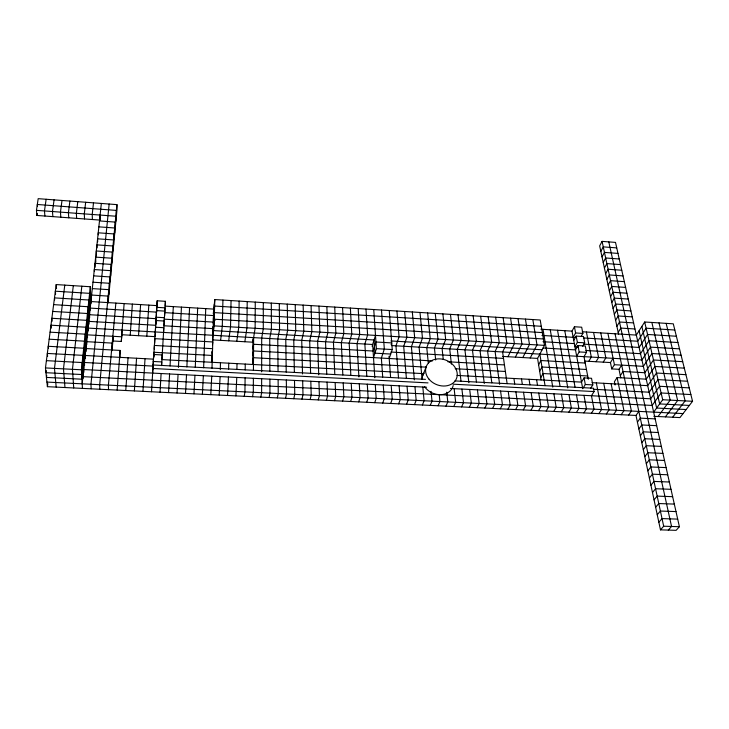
<?xml version="1.0" encoding="UTF-8"?>
<svg xmlns="http://www.w3.org/2000/svg" width="729" height="729" viewBox="0 0 729 729"><rect width="100%" height="100%" fill="white"/><g stroke="black" fill="none" stroke-linecap="round" stroke-linejoin="round"><path stroke-width="1.09" d="M125.771 390.507L128.049 357.793M261.647 378.725L261.629 392.712L260.827 397.105M261.656 371.808L261.693 338.083L263.287 328.779L263.287 302.599M252.744 364.491L252.908 338.912M253.382 378.296L253.3 392.302L252.535 396.704M253.428 370.396L253.619 337.618M255.259 302.098L255.123 328.305L252.881 342.202L212.485 339.896L214.025 325.872L214.809 299.555L540.216 320.013L544.481 345.373L537.574 358.404L541.082 379.955M130.209 335.212L132.368 304.102M245.099 377.868L244.944 391.883L244.233 396.294M245.181 369.958L245.245 364.072M247.204 301.587L246.94 327.822L244.844 341.737M134.373 390.926L136.551 358.249M236.788 377.44L235.904 395.893M236.916 369.521L237.007 363.634M239.139 301.086L238.748 327.339L236.779 341.281M138.528 335.686L140.597 304.613M228.459 377.011L227.557 395.483M228.624 369.093L228.742 363.188M231.047 300.576L230.528 326.847L228.696 340.817M142.948 391.345L145.035 358.704M220.112 376.574L219.192 395.072M220.295 369.63L220.468 362.75M222.937 300.066L222.281 326.364L220.605 340.361M146.821 336.16L148.807 305.114M211.793 362.295L212.139 351.023M212.886 326.747L212.686 333.299L214.226 319.22L543.406 338.967M211.747 376.146L210.799 394.662M211.984 368.209L213.788 309.105L165.173 306.116L165.401 301.314L157.182 300.804L156.571 312.121L90.232 308.103M214.299 304.358L213.506 330.601L374.068 339.969L374.943 353.164L390.708 354.048M151.504 391.765L153.436 360.144M152.589 373.093L152.99 364.974L425.435 379.353M203.355 375.708L202.398 394.252M203.637 367.771L205.733 308.613M152.817 369.585L152.99 364.974M423.786 373.649L161.947 359.607L162.166 354.968L153.673 354.504L153.044 366.095L84.455 362.486M153.537 358.221L153.673 354.504M153.783 356.882L153.947 352.271L212.376 355.46L211.866 360.017M154.256 349.155L154.393 345.446L212.586 348.681M154.666 343.332L154.84 338.666L212.786 341.956L212.485 344.708M164.216 321.033L155.897 320.532L155.104 336.634L121.88 334.739L121.861 330.027M155.751 324.341L155.897 320.532M155.933 321.981L156.544 310.609L164.809 311.11M156.434 313.479L156.544 310.609M88.82 321.371L155.714 325.289L157.182 300.804M194.953 375.28L193.969 393.842M195.272 367.325L197.659 308.112M186.524 374.843L185.512 393.432M186.879 366.887L189.567 307.62M160.034 392.184L161.1 373.53M161.574 365.621L161.747 361.921L153.218 361.466M163.578 332.433L163.806 327.704L155.459 327.221M164.581 315.885L165.009 307.838L156.762 307.328M178.067 374.405L177.047 393.013M178.423 367.434L181.448 307.119M169.593 373.968L168.554 392.603M170.039 365.994L173.32 306.617M161.583 365.548L165.401 301.314M153.564 358.167L155.642 326.401M85.94 348.553L120.112 350.421L117.15 390.088M112.84 336.288L112.913 340.99L121.306 341.464L124.121 303.592M119.884 358.021L120.112 350.421M121.306 341.464L121.88 334.739M115.856 303.091L108.411 385.122L108.512 389.669M112.029 350.704L113.214 337.627M100.11 215.055L100.247 220.103L36.942 215.456L36.45 210.344L38.181 198.662L116.95 204.63L99.691 384.693L99.846 389.24M108.074 303.073L116.995 209.679L116.95 204.63M109.15 204.038L90.952 384.256L91.161 388.812M90.724 296.676L81.93 379.198L46.446 377.422L46.711 375.353M82.195 383.828L101.34 203.446M82.45 388.393L81.402 369.785L90.323 286.743L56.206 284.574L45.462 367.926L47.403 386.68L635.98 415.439L638.841 411.393M90.524 291.737L81.666 374.524L45.963 372.701L46.228 370.633M213.278 313.807L214.809 299.555M213.187 319.311L214.618 306.052L541.273 326.282M213.187 323.949L214.426 312.613L542.33 332.597M93.503 202.853L92.209 214.472L92.392 219.52M212.075 353.255L212.276 351.424M81.83 286.205L72.453 369.321L73.72 387.965M85.657 202.261L84.3 213.889L84.528 218.946M73.31 285.659L63.478 368.856L64.972 387.536M77.784 201.66L76.372 213.296L76.636 218.372M64.772 285.112L54.484 368.391L56.197 387.108M69.902 201.067L68.426 212.713L68.736 217.789M47.403 386.68L47.795 383.6M62.001 200.466L60.461 212.121L60.817 217.206M54.074 199.864L52.47 211.528L52.871 216.622M46.137 199.263L44.469 210.936L44.916 216.039M36.942 215.456L37.225 213.506M252.845 348.817L253.583 344.261L373.084 351.032L375.936 342.001L391.728 342.912L391.118 344.726M252.799 355.497L253.546 350.959L432.47 360.919M252.753 362.231L253.501 357.711L426.492 367.161M269.092 397.515L269.949 393.122L269.894 379.144M277.33 397.916L278.241 393.532L278.113 379.572M285.558 398.316L286.506 393.942L286.324 379.991M293.76 398.717L294.762 394.353L294.507 380.42M301.952 399.118L302.991 394.763L302.672 380.839M310.117 399.519L311.21 395.164L310.818 381.258M318.254 399.911L319.402 395.574L318.947 381.677M326.382 400.312L327.567 395.975L327.057 382.096M334.493 400.704L335.723 396.385L335.14 382.515M342.575 401.105L343.851 396.786L343.204 382.925M350.64 401.497L351.961 397.187L351.25 383.345M372.1 346.266L375.499 335.404M358.686 401.889L360.062 397.587L359.279 383.755M373.521 357.638L376.392 348.644L373.749 309.552M366.714 402.28L368.127 397.988L367.288 384.174M389.195 358.504L392.238 349.546L389.24 310.518M374.724 402.672L376.182 398.38L375.28 384.584M382.716 403.064L384.219 398.781L383.254 384.994M390.68 403.456L392.229 399.182L391.2 385.404M398.635 403.839L400.23 399.574L399.137 385.814M406.563 404.231L408.204 399.966L407.046 386.224M422.82 375.362L426.274 366.559M414.473 404.613L416.159 400.367L414.947 386.634M422.373 405.005L424.096 400.759L422.82 387.035M430.247 405.388L432.015 401.15L431.058 391.345M438.102 405.771L439.915 401.542L439.213 394.662M445.938 406.153L447.797 401.934L446.749 392.147M453.757 406.536L455.661 402.317L454.14 388.648M461.557 406.919L463.498 402.709L461.922 389.058M469.339 407.301L471.326 403.101L469.686 389.459M477.103 407.675L479.126 403.483L477.431 389.851M507.958 356.718L514.401 343.605L510.573 318.154M484.849 408.058L486.917 403.866L485.159 390.252M515.385 357.146L521.946 344.042L518.009 318.619M492.576 408.431L494.681 404.258L492.868 390.653M522.802 357.565L529.482 344.489L525.427 319.083M500.285 408.814L502.436 404.641L500.559 391.045M530.193 357.985L536.991 344.935L532.826 319.548M507.967 409.188L510.163 405.023L508.231 391.446M635.98 415.439L660.474 529.855L676.111 530.338L679.401 526.721L615.504 242.402L602.072 241.381L599.666 245.892L618.629 334.42M538.613 364.81L540.909 360.536L585.214 363.042M515.64 409.561L517.882 405.406L515.886 391.837M600.842 251.377L603.266 246.876L616.743 247.887M539.67 371.261L541.975 367.006L586.444 369.485M602.026 256.9L604.459 252.407L617.982 253.41M603.22 262.458L605.662 257.984L619.231 258.977M540.727 377.768L543.05 373.53L587.683 375.973M523.294 409.935L525.573 405.78L523.522 392.229M604.414 268.062L606.883 263.597L620.497 264.581M582.735 388.703L572.001 331.13L574.434 326.747L581.678 327.203L582.881 333.417L581.387 336.033M605.626 273.703L608.104 269.256L621.764 270.231M530.931 410.309L533.245 406.162L531.14 392.63M573.158 337.336L575.609 332.971L574.434 326.747M606.838 279.38L609.335 274.942L623.04 275.917M573.741 340.452L576.192 336.105L583.482 336.543L584.694 342.83L582.69 346.293M608.068 285.103L610.574 280.683L624.325 281.64M538.549 410.682L540.909 406.545L538.74 393.022M576.192 336.105L577.377 342.393L574.908 346.731L578.033 346.913M588.303 379.244L584.002 356.654L586.526 352.353L585.305 345.993L577.979 345.564L575.5 349.884L543.014 347.979M609.298 290.862L611.822 286.461L625.619 287.408M610.547 296.667L613.08 292.274L626.931 293.213M576.685 356.235L579.172 351.925L577.979 345.564M546.149 411.056L548.545 406.919L546.322 393.414M611.795 302.517L614.347 298.134L628.243 299.063M613.053 308.403L615.622 304.039L629.564 304.959M553.73 411.42L556.172 407.301L553.885 393.797M614.328 314.336L616.916 309.989L630.904 310.9M588.759 361.32L591.301 357.073L586.408 332.014M615.604 320.304L618.21 315.976L632.243 316.878M561.294 411.794L563.772 407.675L561.439 394.189M590.709 388.256L592.805 384.894L591.529 378.287L584.066 377.886L581.505 382.114L457.056 375.435M616.889 326.319L619.513 322.008L633.601 322.901M596.003 361.73L598.582 357.492L593.588 332.451M583.255 387.864L585.314 384.502L584.066 377.886M568.839 412.158L571.363 408.049L568.966 394.58M618.192 332.388L620.826 328.086L634.959 328.97M603.238 362.14L605.845 357.912L600.76 332.898M576.375 412.532L578.926 408.422L576.475 394.963M621.682 365.111L618.976 369.311L611.749 368.901L610.446 362.559L613.098 358.331M454.951 380.912L593.442 388.22L594.08 391.555L591.456 395.738L594.017 409.169L591.374 413.261M611.749 368.901L614.419 364.7L607.904 333.335M583.883 412.896L586.481 408.796L583.975 395.355M653.849 416.314L679.957 417.589L692.55 401.287L673.286 323.822L644.682 321.999L636.335 335.085L582.298 331.759M684.303 368.136L654.979 366.477L646.24 379.171L617.099 377.576L614.392 381.741L615.066 384.994M620.315 375.699L623.04 371.517L644.801 372.729L653.476 359.98L682.699 361.666M598.855 413.625L601.525 409.543L596.331 382.907M606.309 413.99L609.025 409.917L603.721 383.299M613.754 414.354L616.506 410.29L611.093 383.7M621.181 414.719L623.969 410.655L617.099 377.576M628.589 415.083L631.414 411.028L615.039 333.773M637.419 422.173L640.308 418.154L655.161 418.874M638.868 428.962L641.775 424.961L656.692 425.672M653.649 412.131L662.688 399.747L644.682 321.999M640.335 435.805L643.26 431.823L658.232 432.516M658.041 416.523L670.179 400.13L651.863 322.455M641.812 442.703L644.764 438.74L659.781 439.423M665.367 416.879L677.651 400.522L659.016 322.911M643.297 449.647L646.268 445.72L661.349 446.385M672.667 417.234L685.114 400.904L666.16 323.366M644.801 456.655L647.789 452.745L662.925 453.392M646.313 463.708L649.32 459.826L664.511 460.464M647.835 470.825L650.869 466.97L666.115 467.59M649.375 477.996L652.419 474.169L667.728 474.779M650.915 485.232L653.995 481.422L669.359 482.015M652.482 492.512L655.571 488.74L670.999 489.314M654.05 499.857L657.166 496.112L672.648 496.677M655.635 507.266L658.779 503.548L674.316 504.094M657.239 514.738L660.401 511.047L676.002 511.576M658.852 522.265L662.032 518.601L677.697 519.112M660.474 529.855L663.682 526.22L679.401 526.721M668.302 530.092L671.555 526.466L608.797 241.891M82.951 376.656L652.145 405.433L661.121 392.986L690.873 394.553M686.18 409.534L656.629 408.049L639.087 330.766M46.929 382.078L683.055 413.58M152.753 368.491L428.014 382.88M453.046 384.183L594.08 391.555M83.707 369.539L426.593 387.236M450.467 388.466L650.651 398.79L659.572 386.279L689.215 387.874M45.462 367.926L81.402 369.785M662.688 399.747L692.55 401.287M689.352 405.433L659.645 403.921L641.875 326.41M85.202 355.488L153.5 359.151M592.103 382.679L647.707 385.659L656.501 373.029L685.934 374.67M585.314 384.502L592.805 384.894M593.37 389.268L649.174 392.202L658.032 379.627L687.565 381.249M46.401 360.655L82.177 362.541L83.06 378.488M86.669 341.673L112.22 343.095L112.293 347.779M447.87 361.775L504.441 364.919M455.197 368.728L505.379 371.471M376.392 348.644L392.238 349.546M502.636 356.417L537.574 358.404M584.603 361.083L610.446 362.559M50.073 332.169L85.229 334.164L86.077 351.36M87.389 334.848L121.278 336.771M390.926 352.043L503.52 358.413M614.419 364.7L643.361 366.341L651.981 353.529L681.096 355.233M49.171 339.204L84.473 341.163L85.339 358.285M213.196 328.661L163.979 325.772L164.417 317.707L156.115 317.215M585.906 350.494L640.518 353.693L649.029 340.771L677.943 342.53M390.826 340.944L542.157 349.765M579.172 351.925L586.526 352.353M88.109 328.086L372.656 344.48L374.834 377.768M391.537 345.564L641.93 359.989L650.505 347.122L679.51 348.854M164.781 312.623L213.588 315.575M541.957 335.44L576.265 337.518M583.492 337.955L637.72 341.236L646.122 328.214L674.826 330.009M213.087 320.25L215.091 320.368M577.377 342.393L584.694 342.83M52.743 311.429L87.444 313.506L88.236 330.93M89.53 314.709L156.143 318.682M164.38 319.165L213.387 322.09M543.005 341.719L574.324 343.587M583.656 344.143L639.114 347.441L647.571 334.465L676.375 336.242M214.025 325.872L544.481 345.373M90.925 301.551L156.999 305.615M540.909 329.216L572.001 331.13M575.609 332.971L582.881 333.417M53.618 304.631L88.173 306.727L88.947 324.232M92.301 288.611L108.803 289.65L108.894 294.498M91.617 295.054L108.184 296.092L108.284 300.913M93.649 275.863L110.024 276.929L110.106 281.813M92.975 282.214L109.414 283.271L109.505 288.128M98.852 226.847L114.708 227.995L114.772 232.988M36.45 210.344L115.838 216.221L115.893 221.242M99.481 220.933L115.282 222.09L115.328 227.093M602.072 241.381L663.682 526.22M618.976 369.311L620.771 377.841M564.775 330.684L575.072 387.217M557.53 330.237L567.782 387.919M550.267 329.79L560.091 386.425M542.996 329.344L552.764 387.126M539.852 354.112L545.046 385.632M536.608 379.7L537.492 385.231M529.063 379.299L529.919 384.83M521.499 378.889L522.338 384.429M513.918 378.488L514.738 384.028M503.119 317.68L506.837 343.159L502.6 351.961L507.111 383.627M495.647 317.215L499.256 342.703L495.091 351.533L499.629 384.329M488.166 316.741L491.656 342.256L487.573 351.096L491.82 382.816M480.657 316.268L484.038 341.81L480.037 350.667L484.284 383.527M473.139 315.794L476.401 341.354L472.483 350.23L476.447 382.005M465.594 315.32L468.747 340.908L464.911 349.792L468.875 382.716M458.04 314.846L461.083 340.452L457.32 349.355L461.01 381.194M450.467 314.372L453.392 339.996L449.711 348.918L451.406 364.154M442.877 313.898L445.683 339.55L442.084 348.48L443.25 359.342M435.268 313.415L437.956 339.094L434.448 348.034L435.669 360.008M427.641 312.932L430.21 338.63L426.784 347.596L428.278 362.878M47.622 356.335L47.33 353.447L82.951 355.351L83.862 372.309M419.995 312.459L422.456 338.174L419.102 347.15L422.082 379.135M48.442 348.225L48.251 346.293L83.717 348.225L84.6 365.265M37.507 206.535L37.316 204.484L116.394 210.408L116.44 215.438M412.332 311.976L414.673 337.718L411.411 346.712L414.345 379.845M51.24 328.15L50.975 325.198L85.976 327.221L86.806 344.498M52.123 321.243L51.859 318.281L86.715 320.332L87.526 337.682M404.65 311.493L406.873 337.254L403.693 346.266L406.381 378.305M54.657 299.883L54.493 297.888L88.902 300.011L89.649 317.58M55.604 294.215L55.349 291.199L89.612 293.35L90.314 310.025M396.95 311.01L399.055 336.798L395.965 345.819L398.508 377.895M56.206 284.574L56.534 288.602M389.031 356.308L390.607 377.476M381.504 310.035L384.32 349.091L381.367 358.076L382.698 377.057M365.976 309.06L367.607 334.939L364.855 344.024L366.805 376.219M358.194 308.567L359.698 334.474L357.028 343.578L358.896 376.929M350.385 308.075L351.77 334L349.191 343.122L350.84 375.38M342.557 307.583L343.815 333.536L341.327 342.676L342.83 374.952M334.72 307.091L335.85 333.062L333.445 342.22L334.802 374.533M90.323 286.743L91.007 303.483M326.856 306.599L327.868 332.597L325.553 341.764L326.756 374.105M94.387 271.534L94.323 269.566L110.626 270.65L110.708 275.544M318.974 306.107L319.858 332.123L317.634 341.309L318.719 374.815M95.116 267.261L94.98 263.324L111.218 264.408L111.3 269.32M96.456 255.934L96.292 250.976L112.403 252.079L112.476 257.027M95.809 262.066L95.645 257.127L111.81 258.221L111.883 263.151M97.677 241.809L97.586 238.82L113.569 239.941L113.633 244.917M97.039 247.86L96.939 244.871L112.986 245.992L113.05 250.949M311.073 305.606L311.839 331.649L309.697 340.853L310.6 373.248M98.278 234.811L98.224 232.806L114.143 233.945L114.198 238.93M303.155 305.105L303.793 331.176L301.742 340.388L302.517 373.959M295.218 304.613L295.728 330.702L293.769 339.933L294.361 372.391M287.262 304.111L287.645 330.219L285.777 339.468L286.215 372.127M279.289 303.61L279.544 329.745L277.767 339.012L278.05 371.699M271.297 303.109L271.425 329.262L269.739 338.548L269.867 371.261M453.192 385.577A16.065 13.013 22.5 0 1 440.735 394.681A16.065 13.013 22.5 0 1 424.524 386.57M422.137 379.053A16.065 13.013 22.5 0 1 424.05 373.038M428.989 379.144A16.257 13.086 22.4 0 0 456.126 379.335A16.257 13.086 22.4 0 0 439.14 358.85A16.257 13.086 22.4 0 0 428.989 379.144"/></g></svg>
